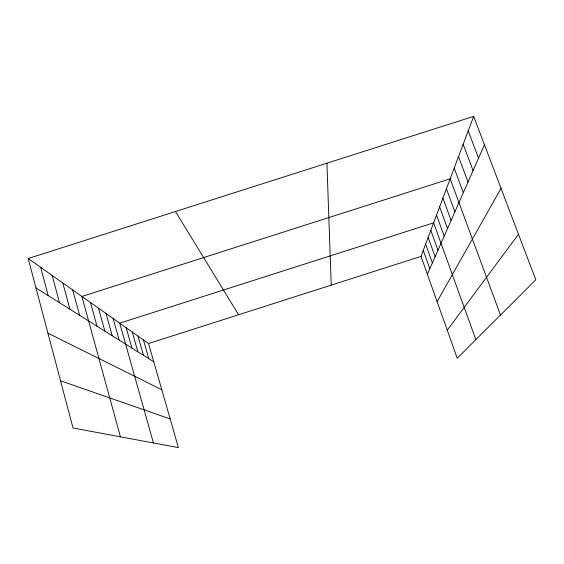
<?xml version="1.0" encoding="UTF-8"?>
<svg xmlns="http://www.w3.org/2000/svg" width="564" height="564" viewBox="0 0 564 564"><rect width="100%" height="100%" fill="white"/><g stroke="black" fill="none" stroke-linecap="round" stroke-linejoin="round"><path stroke-width="0.85" d="M473.661 116.381L535.8 279.786L457.235 358.232L421.012 256.401L473.661 116.381L28.2 258.523L73.003 427.991L178.393 447.619L148.565 343.546L28.2 258.523M427.378 274.294L484.441 144.729M437.1 301.634L501.029 188.355M447.252 330.173L518.492 234.272M148.565 343.546L421.012 256.401M60.517 380.778L170.173 418.939M47.933 333.162L161.812 389.773M35.969 287.922L153.803 361.827M175.475 211.528L238.572 314.754M468.212 130.876L478.519 158.174M463.185 144.25L473.062 170.568M458.525 156.63L468.007 182.038M454.203 168.121L463.319 192.684M500.472 315.057L450.185 178.816L81.9 296.46L120.414 436.818M446.434 188.799L454.887 211.824M442.923 198.133L451.087 220.461M439.631 206.882L447.52 228.547M436.543 215.103L444.178 236.147M475.854 339.641L433.631 222.836L119.73 323.179L153.436 442.973M430.811 230.345L437.974 250.226M428.154 237.416L435.098 256.761M425.637 244.099L432.376 262.93M423.261 250.416L429.81 268.767M143.425 339.916L148.783 358.683M137.997 336.081L143.482 355.355M132.258 332.027L137.877 351.837M126.181 327.733L131.941 348.115M113.089 318.491L119.138 340.085M106.025 313.499L112.229 335.749M98.503 308.184L104.876 331.138M90.48 302.515L97.022 326.211M72.707 289.959L79.609 315.29M62.823 282.98L69.929 309.22M52.177 275.458L59.488 302.671M40.671 267.329L48.208 295.592M326.93 163.2L331.209 285.13"/></g></svg>
